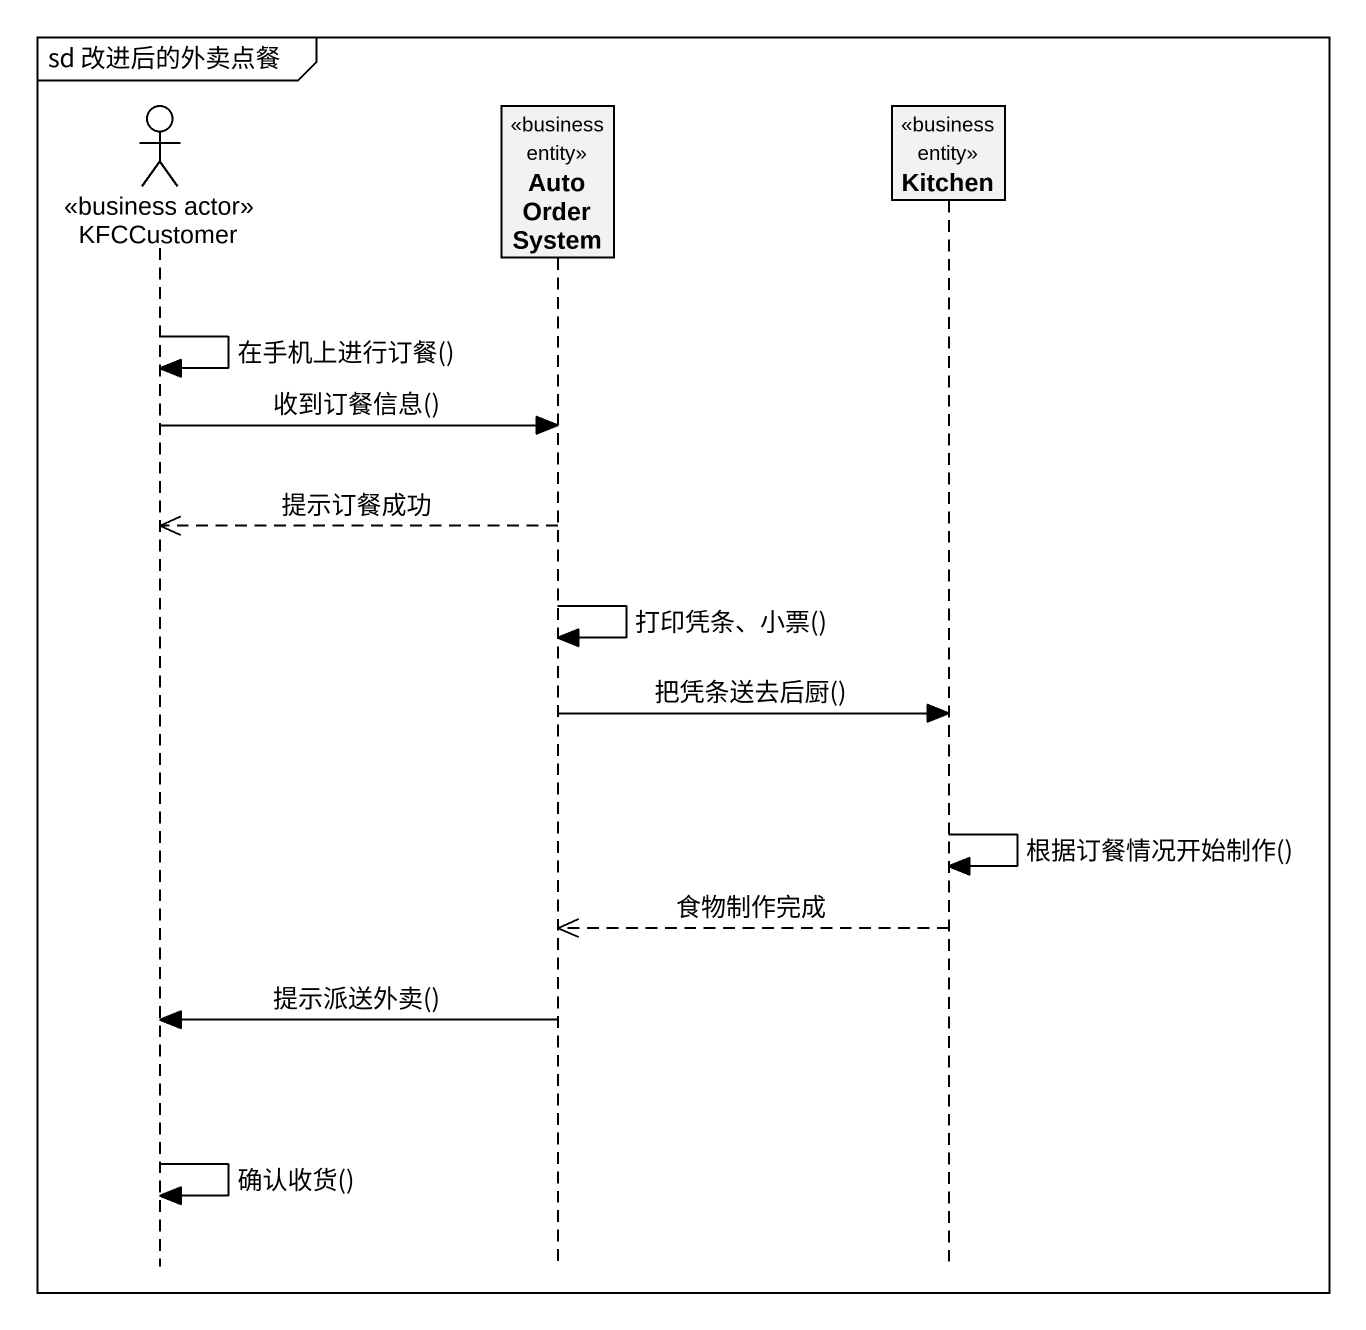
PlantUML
@startuml
mainframe sd 改进后的外卖点餐
hide footbox
actor KFCCustomer <<business actor>>
participant AutoOrderSystem <<business entity>>
participant Kitchen <<business entity>>

KFCCustomer -> KFCCustomer : 在手机上进行订餐()
KFCCustomer -> AutoOrderSystem : 收到订餐信息()
AutoOrderSystem -->> KFCCustomer : 提示订餐成功
AutoOrderSystem -> AutoOrderSystem : 打印凭条、小票()
AutoOrderSystem -> Kitchen : 把凭条送去后厨()
Kitchen -> Kitchen : 根据订餐情况开始制作()
Kitchen -->> AutoOrderSystem : 食物制作完成
AutoOrderSystem -> KFCCustomer : 提示派送外卖()
KFCCustomer -> KFCCustomer : 确认收货()
@enduml
